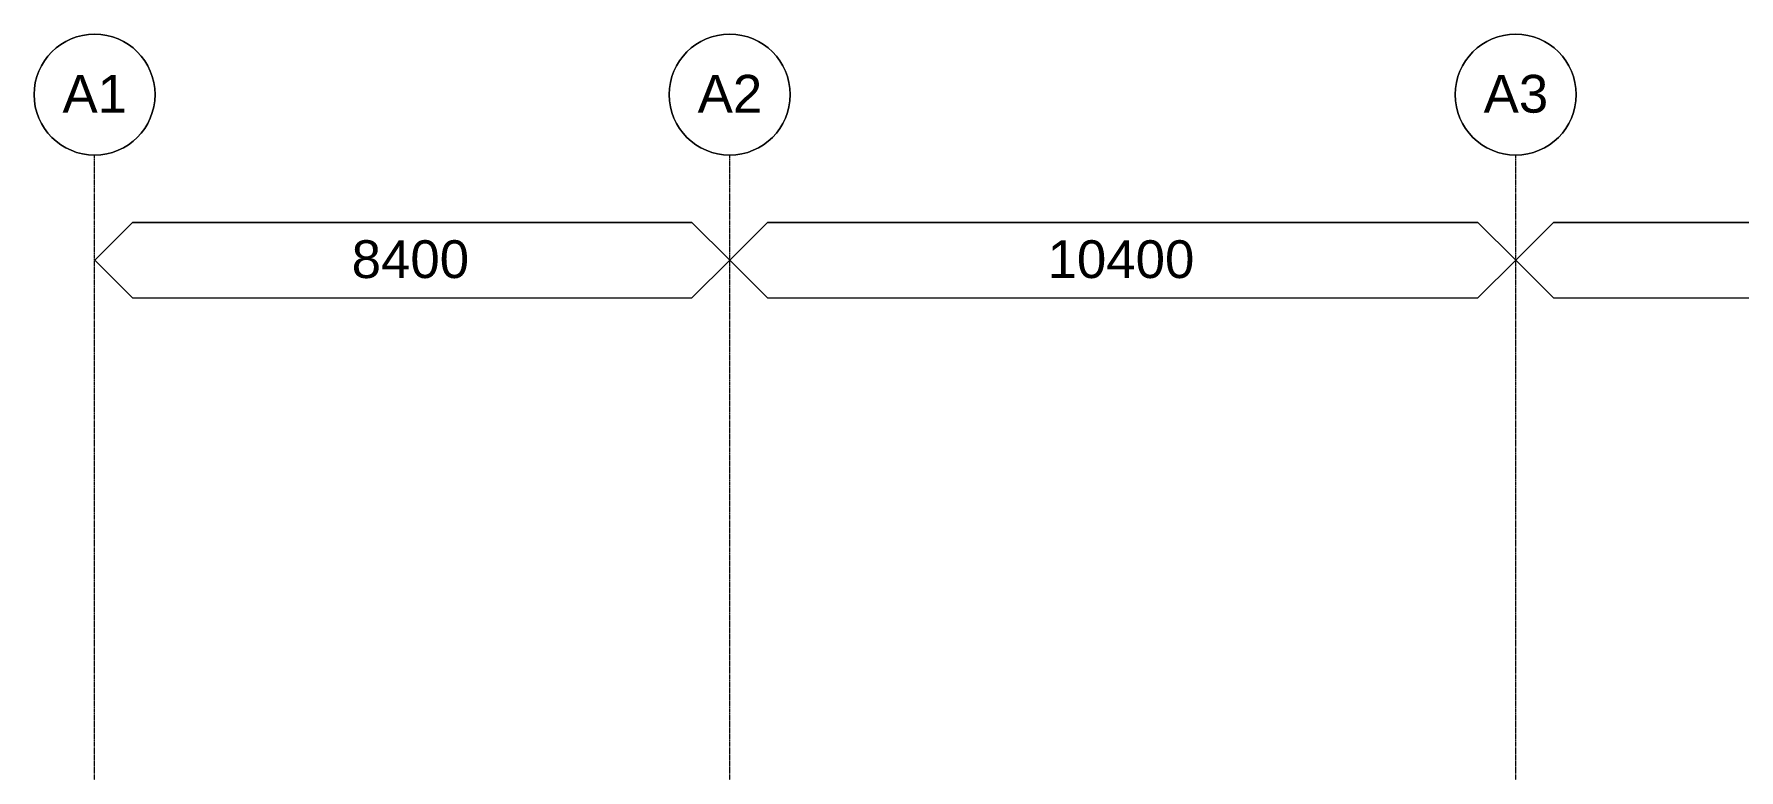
# Model space of a CAD drawing. Header units: millimetres. Extents: x -2361666 to -2009843, y -375 to 29863.
# Drawn here: x -2263474 to -2240916, y 18009 to 27743 of the extents above; entities that cross this region are included whole.
import ezdxf

# ---------------------------------------------------------------- set-up
doc = ezdxf.new("R2010")
doc.units = ezdxf.units.MM
doc.linetypes.add('Grid Line', pattern=[21, 12, -3, 3, -3])
for name, color, linetype, lineweight in [('A-ANNO-NOTE', 131, 'Continuous', 5), ('A-DETL-GENF', 92, 'Continuous', 5), ('S-GRID', 1, 'Continuous', 5), ('S-GRID-IDEN', 1, 'Continuous', 5)]:
    doc.layers.add(name, color=color, linetype=linetype, lineweight=lineweight)
doc.styles.add('Arial', font='arial.ttf', dxfattribs={"height": 500})

# ---------------------------------------------------------------- blocks, each defined once
blk = doc.blocks.new('Dimension - Grids _2D_ - 1-200-1063977-SOUTH EAST - PART A')
at = {"layer": 'A-DETL-GENF'}
for p, q in [((-1022751, 25253), (-1023251, 24753)), ((-1023251, 24753), (-1022751, 25253)), ((-1015351, 25253), (-1022751, 25253)), ((-1022751, 25253), (-1015351, 25253)), ((-1014851, 24753), (-1015351, 25253)), ((-1014851, 24753), (-1015351, 25253)), ((-1023251, 24753), (-1022751, 24253)), ((-1023251, 24753), (-1022751, 24253)), ((-1015351, 24253), (-1014851, 24753)), ((-1014851, 24753), (-1015351, 24253)), ((-1022751, 24253), (-1015351, 24253)), ((-1022751, 24253), (-1015351, 24253))]:
    blk.add_line(p, q, dxfattribs=at)
blk = doc.blocks.new('Dimension - Grids _2D_ - 1-200-1063973-SOUTH EAST - PART A')
at = {"layer": 'A-DETL-GENF'}
for p, q in [((-1014351, 25253), (-1014851, 24753)), ((-1014851, 24753), (-1014351, 25253)), ((-1004951, 25253), (-1014351, 25253)), ((-1014351, 25253), (-1004951, 25253)), ((-1004451, 24753), (-1004951, 25253)), ((-1004451, 24753), (-1004951, 25253)), ((-1014851, 24753), (-1014351, 24253)), ((-1014851, 24753), (-1014351, 24253)), ((-1004951, 24253), (-1004451, 24753)), ((-1004451, 24753), (-1004951, 24253)), ((-1014351, 24253), (-1004951, 24253)), ((-1014351, 24253), (-1004951, 24253))]:
    blk.add_line(p, q, dxfattribs=at)
blk = doc.blocks.new('Grid - A1-203820-SOUTH EAST - PART A')
at = {"layer": 'S-GRID-IDEN'}
blk.add_circle((-1014851, 26943), 800, dxfattribs=at)
for start, end in [(0, 180), (180, 360)]:
    blk.add_arc((-1014851, 26943), 800, start, end, dxfattribs=at)

msp = doc.modelspace()

# ---------------------------------------------------------------- linework, layer by layer
at = {"layer": 'S-GRID', "linetype": 'Grid Line'}
for p, q in [((-2262674, 225), (-2262674, 26143)), ((-2254270, 225), (-2254270, 26143)), ((-2243870, 225), (-2243870, 26143))]:
    msp.add_line(p, q, dxfattribs=at)

# ---------------------------------------------------------------- block references
at = {"layer": 'A-DETL-GENF'}
for name, p in [('Dimension - Grids _2D_ - 1-200-1063977-SOUTH EAST - PART A', (-1239419, 0)), ('Dimension - Grids _2D_ - 1-200-1063973-SOUTH EAST - PART A', (-1239419, 0)), ('Dimension - Grids _2D_ - 1-200-1063973-SOUTH EAST - PART A', (-1229019, 0))]:
    msp.add_blockref(name, p, dxfattribs=at)
at = {"layer": 'S-GRID-IDEN'}
for p in [(-1247823, 0), (-1239419, 0), (-1229019, 0)]:
    msp.add_blockref('Grid - A1-203820-SOUTH EAST - PART A', p, dxfattribs=at)

# ---------------------------------------------------------------- texts
at = {"layer": 'A-ANNO-NOTE', "char_height": 500, "attachment_point": 1, "style": 'Arial'}
for s, insert, width in [('8400', (-2259272, 25016), 1859.91), ('10400', (-2250064, 25016), 2324.89)]:
    msp.add_mtext(s, dxfattribs=dict(at, insert=insert, width=width))
at = {"layer": 'S-GRID-IDEN', "char_height": 500, "width": 1026.16, "attachment_point": 1, "style": 'Arial'}
for s, insert in [('A1', (-2263098, 27204)), ('A2', (-2254694, 27204)), ('A3', (-2244294, 27204))]:
    msp.add_mtext(s, dxfattribs=dict(at, insert=insert))

doc.saveas('drawing.dxf')
